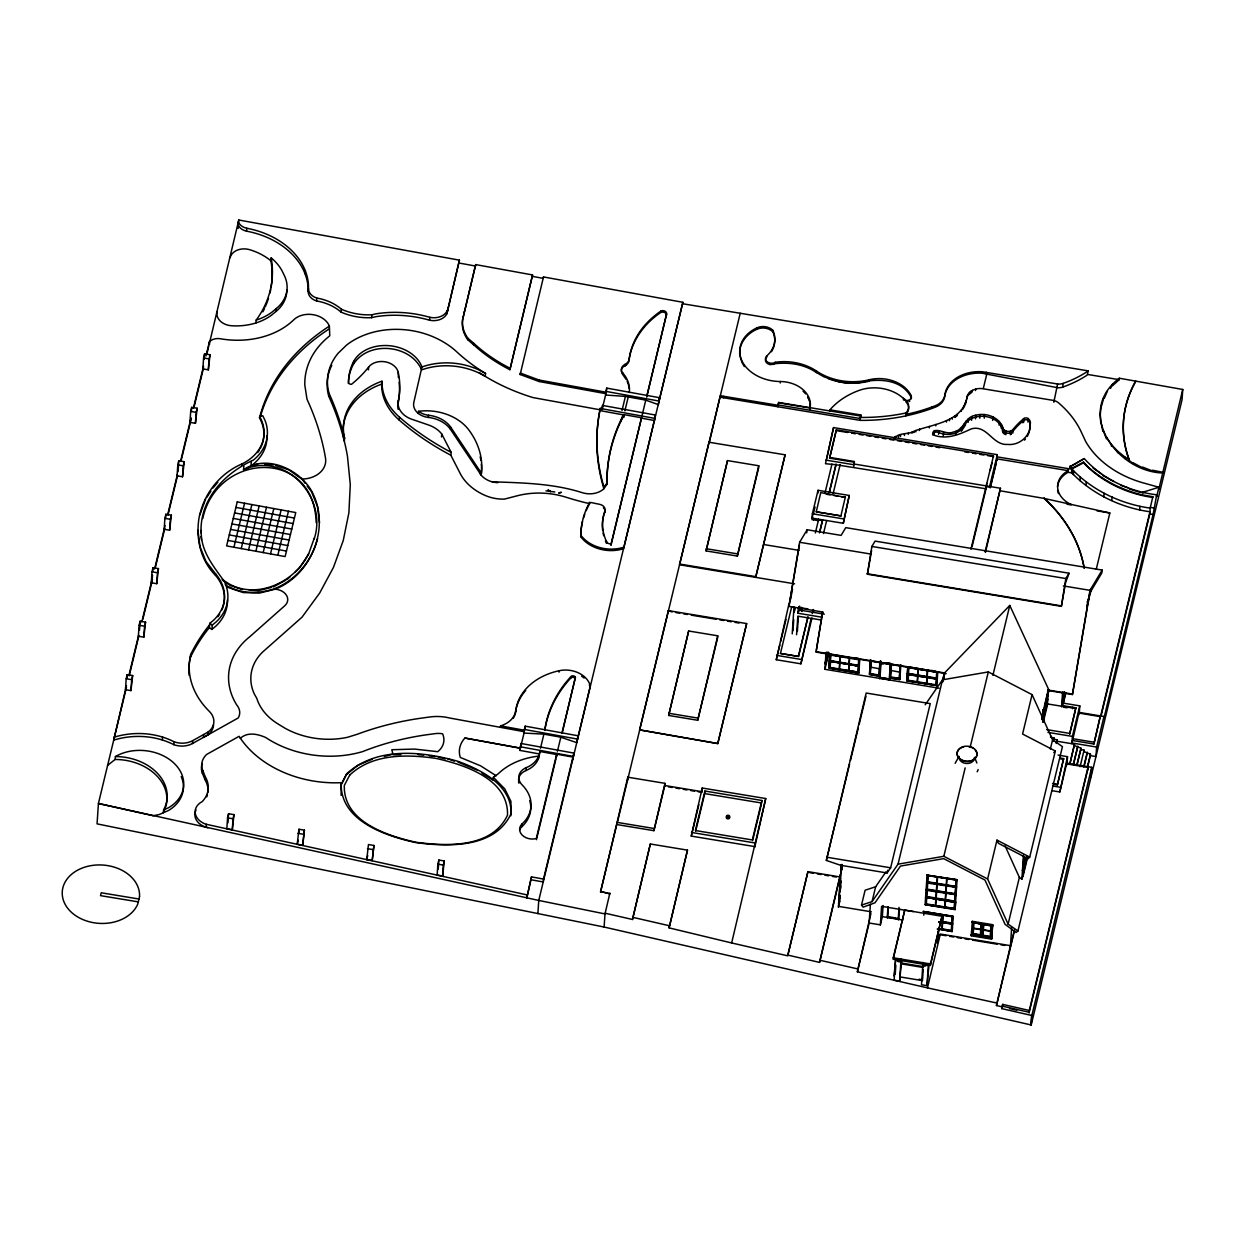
<?xml version="1.0" encoding="UTF-8"?>
<svg xmlns="http://www.w3.org/2000/svg" width="1245" height="1245" viewBox="0 0 1245 1245"><rect width="100%" height="100%" fill="white"/><g stroke="black" fill="none" stroke-linecap="round" stroke-linejoin="round"><path stroke-width="1.5" d="M492.024 481.799C522.402 482.858 553.403 483.356 582.738 492.833A19.142 14.489 5.9 0 0 603.887 488.725L606.938 484.321C606.486 460.743 612.338 437.166 623.34 416.344M829.777 654.216L829.045 667.756L858.894 673.125L828.952 668.176L829.777 654.216L833.528 654.839M858.894 673.125L859.735 659.181L829.684 654.621M906.936 680.953L907.776 667.009L906.936 680.953L936.987 685.513L907.045 680.548M936.894 685.917L937.718 671.958L908.445 666.791M957.047 879.717L927.011 875.157L957.047 879.717L955.086 909.628L925.128 904.664L926.124 889.49L956.16 894.47L926.202 889.506M926.109 889.926L927.105 874.753M937.236 929.05L952.207 931.54L953.203 916.367L923.261 911.418L953.203 916.367M955.086 909.628L955.662 901.847L925.533 897.271L955.569 902.251M1042.392 719.128L1047.543 692.936M1042.688 714.443L1042.999 709.774M1046.843 705.199L1047.138 700.53M1047.636 692.734L1047.839 689.606M1043.263 722.131L1047.372 705.292L1048.383 689.699M1062.405 703.549L1063.121 692.64L1062.95 703.643L1064.989 692.842M126.196 678.758L125.465 689.699L130.943 690.601L132.67 675.553L127.192 674.65L126.196 678.758L131.674 679.661L130.943 690.601M126.943 678.292L127.192 674.65M139.098 625.301L138.366 636.242L143.844 637.144L145.556 622.095L140.094 621.193L139.098 625.301L144.576 626.204L143.844 637.144M139.487 630.297L140.094 621.193M151.999 571.828L151.267 582.769L156.745 583.687L158.457 568.623L152.979 567.72L151.999 571.828L157.461 572.747L156.745 583.687M152.263 578.66L152.497 575.019M152.746 571.362L152.979 567.72M164.885 518.371L164.169 529.312L169.647 530.214L171.359 515.165L165.881 514.263L164.885 518.371L170.363 519.274L169.647 530.214M165.647 517.904L165.881 514.263M177.786 464.914L177.07 475.855L182.533 476.757L184.26 461.708L178.782 460.79L177.786 464.914L183.264 465.817L182.533 476.757M178.051 471.731L178.782 460.79M190.687 411.441L189.956 422.382L195.434 423.3L197.161 408.235L191.683 407.333L190.687 411.441L196.165 412.36L195.434 423.3M191.434 410.974L191.683 407.333M203.589 357.984L202.857 368.925L208.335 369.827L210.063 354.778L204.585 353.876L203.589 357.984L209.067 358.887L208.335 369.827M204.211 359.338L204.585 353.876M238.122 228.458L238.371 224.754M227.555 817.856L226.823 828.796L232.301 829.715L234.013 814.65L228.551 813.748L227.555 817.856L233.033 818.774L232.301 829.715M227.944 822.867L228.551 813.748M297.213 844.297L298.94 829.248L304.402 830.15L302.691 845.199L297.213 844.297L298.209 840.188M298.691 832.889L298.94 829.248M302.691 845.199L304.402 830.15M366.746 859.61L368.458 844.561L373.936 845.464L372.208 860.513L366.746 859.61L367.726 855.502M372.208 860.513L373.936 845.464M437.851 864.17L437.135 875.111L442.597 876.013L444.325 860.964L438.847 860.046L437.851 864.17L443.329 865.073L442.597 876.013M438.24 869.166L438.847 860.046M537.887 913.565L538.758 900.446L682.867 302.302L543.505 276.935L520.161 374.512L539.007 381.499L605.91 393.685L602.206 409.06L602.58 405.434L655.368 415.036L654.994 418.662M600.588 891.498L609.848 893.77L600.588 891.498L616.742 824.532L653.905 830.68L664.799 785.517L701.962 791.68L702.211 788.023L765.737 798.543L731.655 942.963L787.758 955.833L807.943 871.64L840.079 876.947L840.219 874.768L819.552 962.385L787.805 955.102L807.943 871.64M894.704 439.018C896.742 431.953 910.328 434.956 915.9 430.474C934.544 424.109 962.758 421.137 966.976 397.404L966.883 398.867C966.945 390.961 976.267 387.428 982.99 388.767L1053.643 400.454A9.835 7.423 3.8 0 1 1058.421 402.757A110.463 83.368 3.8 0 1 1081.189 431.844L1085.749 441.617A96.456 72.786 3.8 0 0 1146.069 483.667L1158.893 487.277L1158.753 489.472L1162.721 472.991C1116.547 471.622 1074.482 412.173 1119.317 378.231L1182.75 389.467L1182.065 399.676L1031.202 1024.977L604.121 927.043L605.039 913.192L632.491 919.479L650.326 843.986L687.489 850.133L669.11 927.883L731.655 942.963M664.752 786.249L664.954 783.338L627.791 777.191L600.541 892.229M627.589 780.101L627.791 777.191M639.588 729.881L717.836 743.576L746.658 623.574L668.347 610.61L639.588 729.881L717.836 743.576M632.491 919.479L650.326 843.986M668.347 610.61L672.129 611.98M653.905 830.68L664.954 783.338M668.658 715.455L688.656 630.997L717.727 635.806L717.587 637.985L697.729 720.279L668.658 715.455L688.656 630.997M785.097 454.814L755.668 577.369L785.097 454.814L708.981 442.224L679.537 564.763L794.59 583.812M669.11 927.883L687.489 850.133M706.086 550.897L727.5 460.588L758.75 465.77L758.61 467.949L737.351 556.079L706.086 550.897L727.5 460.588M697.729 720.279L717.727 635.806M754.781 846.6L691.255 836.095L702.211 788.023M709.292 442.52L720.326 395.739L778.047 405.294L778.654 402.462L860.809 416.063L860.202 418.522L778.063 404.936L778.654 402.462M723.734 397.777L723.827 396.33M704.732 793.594L704.903 791.042L761.862 800.473L761.691 803.025L704.732 793.594L695.659 831.193M737.351 556.079L758.75 465.77M739.841 355.385C738.332 343.853 746.875 333.582 756.991 329.225L757.084 327.777A11.859 8.948 3.8 0 1 772.974 330.392L772.88 331.855A35.685 26.939 3.8 0 1 771.48 351.728M766.718 357.362L766.811 355.899A35.685 26.939 3.8 0 0 772.974 330.392M766.811 355.899A5.867 4.435 3.8 0 0 767.278 361.89A5.867 4.435 3.8 0 0 775.199 362.295L773.908 364.318L769.675 364.505A5.867 4.435 3.8 0 1 765.955 358.264M777.938 406.757L778.063 404.936M780.226 382.993L780.319 381.53A40.042 30.222 3.8 0 1 747.265 368.489A37.646 28.417 3.8 0 1 757.084 327.777M754.735 847.331L765.737 798.543M811.989 617.925L800.908 663.818L776.273 659.741L788.956 603.965M780.444 653.454L798.512 656.442L780.444 653.454L791.649 606.969M790.559 599.483L792.52 589.212M792.209 633.876L793.999 606.922M792.987 630.717L793.734 619.574M794.419 609.225L794.217 612.135L795.119 608.431M809.935 409.481L810.028 403.022A43.902 33.133 3.8 0 1 809.935 409.481L810.044 407.66M796.582 634.732L797.812 616.15L821.498 620.072M821.7 617.162L797.998 613.24L798.387 607.513M797.376 631.448L798.356 616.571M799.025 606.393L798.792 609.941L824.314 614.174M911.324 398.742A5.104 3.844 3.8 0 0 911.013 396.984C900.649 377.842 876.013 378.418 857.696 382.978A52.959 39.964 3.8 0 1 839.161 381.795L824.019 376.861L816.44 372.551L816.533 371.088A47.139 35.576 3.8 0 0 775.199 362.295M801.313 611.062L801.562 607.342M801.858 611.482L802.107 607.778M800.908 663.818L810.946 619.061M813.39 512.707L812.082 518.122L843.301 523.289L849.246 495.463L818.027 490.297L812.378 513.749L811.989 519.585L818.447 520.643L818.541 519.196M813.436 519.819L813.53 518.356M816.253 511.819L840.904 515.897L816.253 511.819L820.766 492.584L845.371 497.393L841.542 496.755M817.84 493.222L818.027 490.297M813.312 612.415L813.514 609.505M996.918 460.51L997.307 454.674L833.559 427.58L825.482 463.716L836.033 464.727L829.512 491.744M819.848 531.771L822.603 519.865L819.443 532.907M829.886 410.943L829.948 409.854A75.743 57.161 3.8 0 1 858.848 390.494A36.245 27.359 3.8 0 1 870.177 388.004L874.161 387.833A36.245 27.359 3.8 0 1 899.839 395.536L903.528 398.369A14.006 10.567 3.8 0 1 905.955 412.966L905.769 415.892M825.731 460.074L853.837 464.727L854.35 462.237L829.606 458.144L836.298 429.867L993.479 455.872L993.37 457.335M833.559 427.58L826.789 458.3M836.204 431.315L836.298 429.867M836.033 464.727L986.04 488.818L972.08 546.617M939.01 688.189L824.906 669.312L825.995 652.894M826.307 657.033L825.295 663.196M827.567 655.975L827.832 652.131M829.995 661.188L830.493 654.652L829.995 661.188L858.77 666.168L830.135 661.422L829.637 667.958L858.365 672.284L829.637 667.958M830.539 661.671L830.15 667.444L839.223 668.938L839.612 663.18M830.897 654.901L830.524 660.675L839.597 662.169L839.97 656.411M843.301 523.289L849.246 495.463M826.338 860.435L866.162 693.029L930.248 703.627L890.642 867.796L887.062 872.963L840.5 865.259L826.338 860.435L849.557 764.197M839.893 663.227L839.519 668.985L848.592 670.495L848.981 664.737M840.266 656.457L839.877 662.215L848.965 663.725L849.339 657.951M853.696 466.906L854.397 461.506L829.652 457.413M720.232 397.202L860.093 420.359L860.871 414.974L829.948 409.854M860.809 416.063L860.871 414.974M849.261 664.783L848.888 670.541L857.961 672.035L858.334 666.277M849.635 657.998L849.246 663.772L858.319 665.266L858.708 659.508M816.533 371.088A53.006 40.011 3.8 0 0 869.103 379.787L869.01 381.25A79.447 59.962 3.8 0 1 859.999 382.822A53.006 40.011 3.8 0 1 836.889 381.328A79.447 59.962 3.8 0 1 828.143 378.636M838.414 907.356L841.387 864.528M839.301 903.31L839.675 898.594M840.344 888.79L840.608 884.946M841.993 864.481L841.62 870.255L842.429 866.847M858.256 672.705L859.128 659.399M870.411 661.111L869.555 674.183L879.608 676.206L869.446 674.588L870.442 659.648M870.893 661.313L870.053 673.81L879.157 675.739L869.959 674.214L870.909 659.928M1031.202 1024.977L1031.84 1015.5L1001.711 1008.606L1001.836 1006.785L996.451 1005.54L1010.458 945.655L940.317 934.046L927.463 987.876L857.369 971.8L870.94 913.457M894.455 439.205L894.704 437.337M879.157 675.739L880.199 661.048M894.61 438.8L894.953 436.964M894.859 438.411L895.279 436.621M879.468 678.587L880.697 660.862M895.7 436.341L895.186 438.084M879.888 678.649L881.102 662.278M883.483 662.9C883.95 665.095 877.943 662.169 883.405 663.741M898.579 436.979L898.672 435.532M900.54 436.528L900.633 435.065M903.528 398.369L903.434 399.832A5.104 3.844 3.8 0 0 904.477 400.283M857.369 971.8L869.15 922.996L870.395 904.212M904.43 435.517L904.539 434.069M889.148 680.19L890.362 663.803M889.584 680.252L890.642 664.239M889.646 679.972L890.813 663.554M890.222 677.576L899.512 678.681L890.222 677.576L891.155 664.674M908.274 434.427L908.383 432.964M911.013 396.984L911.122 395.521A32.93 24.853 3.8 0 0 869.103 379.787M912.071 433.213L912.165 431.766M869.15 922.996L880.371 924.864L881.6 906.329L913.363 911.589M913.939 432.591L914.032 431.128M880.371 924.864L882.347 916.631L883.094 905.52M899.419 679.085L900.368 664.814M915.791 431.922L915.9 430.474M899.87 679.568L889.708 677.949L899.87 679.568L900.851 664.628M919.464 430.537L919.557 429.074M887.203 917.767L887.981 906.749M887.685 917.845L888.37 907.356M908.897 667.693L908.508 673.452L917.581 674.961L917.97 669.203M893.256 957.794L893.147 959.257L930.389 965.42L941.998 916.258L904.757 910.079L893.256 957.794L930.482 963.957L930.389 965.42M929.346 427.891L929.439 426.444M894.019 975.94L895.778 959.117M931.851 408.453L931.945 406.99L935.431 405.714A18.955 14.302 3.8 0 0 944.582 396.268L945.624 391.397A35.996 27.172 3.8 0 1 982.072 371.726L1057.612 384.005A9.835 7.423 3.8 0 0 1063.074 383.413A110.463 83.368 3.8 0 0 1087.352 371.524L1088.286 370.885L1087.103 375.165A110.463 83.368 3.8 0 1 1062.841 387.055A9.835 7.423 3.8 0 1 1057.363 387.662L981.963 373.189A35.996 27.172 3.8 0 0 945.531 392.86L944.473 397.715A18.955 14.302 3.8 0 1 935.337 407.177L931.851 408.453A163.36 123.286 3.8 0 1 908.959 415.207L903.03 416.468A163.36 123.286 3.8 0 1 860.093 420.359M898.89 918.872L898.205 919.588L899.03 907.356M895.233 974.306L895.84 965.217M898.688 919.666L899.481 908.648M898.081 960.066L897.987 961.529L900.726 961.98L901.209 958.868M934.155 434.349L934.404 430.692C940.675 429.276 946.963 435.003 953.545 431.968C964.019 430.35 964.937 416.406 975.753 415.239C986.849 412.251 1000.482 417.666 1003.47 429.385C1005.851 432.046 1010.675 432.233 1013.057 429.463A84.504 63.775 3.8 0 1 1023.141 419.16C1026.751 415.503 1031.716 420.312 1030.16 424.685C1030.346 436.404 1019.048 445.694 1007.547 444.418C992.389 445.539 987.176 424.28 971.209 428.903C959.662 434.396 946.651 439.967 933.657 435.081L932.863 432.388L934.404 430.692M935.804 425.883L935.898 424.421M899.59 981.138L900.913 961.156L895.451 960.253L894.112 980.235L899.59 981.138L901.676 960.673M904.757 910.079L893.552 957.607M938.574 434.287L938.823 430.646M944.893 395.583L944.986 394.12M927.26 677.56L926.871 683.334L935.944 684.828L936.333 679.07L929.066 677.871M943.29 435.828L943.539 432.186M946.48 422.086L946.573 420.623M949.468 420.732L949.561 419.285M952.285 419.192L952.378 417.729M954.993 416.017L954.899 417.464L957.296 415.565L957.389 414.118M923.759 915.215L923.977 911.885L952.612 916.616L952.067 923.697L940.706 921.393M955.615 434.878L955.849 431.237M925.813 904.43L926.358 897.334L954.977 902.08L954.541 908.757L925.813 904.43L954.541 908.757M926.747 897.598L926.342 903.886L935.415 905.395L935.835 899.108M927.245 890.222L926.825 896.509L935.898 898.018L936.318 891.731M927.727 882.861L927.307 889.148L936.396 890.642L936.8 884.355M922.825 964.782L921.502 984.764L926.98 985.666L929.175 963.397M922.607 978.835L923.214 969.746M961.405 411.332L961.498 409.87M943.803 679.49L944.27 673.312L942.481 681.031M925.455 964.595L925.362 966.058L922.623 965.606L923.121 962.494M961.514 427.58L961.264 431.221L962.587 429.618L962.836 425.977M963.163 407.551L963.054 409.014L966.462 400.05M964.455 406.601L964.548 405.139M963.817 424.234L963.583 427.875L965.451 424.903L965.7 421.261M926.98 985.666L928.303 965.684L924.646 965.077M965.56 404.08L965.653 402.617M927.463 987.876L996.622 1002.988M967.287 396.019L967.194 397.482L967.863 394.696M968.672 393.436L968.579 394.898L972.252 391.833L972.361 390.37M936.115 899.155L935.695 905.442L944.784 906.936L945.188 900.649M936.614 891.778L936.193 898.065L945.266 899.575L945.686 893.287M937.096 884.401L936.676 890.689L945.749 892.198L946.169 885.911M969.606 393.747L969.699 392.284M968.159 422.335L968.408 418.678M970.835 392.72L970.944 391.257M971.567 420.296L971.816 416.639M937.89 933.812L937.298 942.901L939.01 927.883M975.52 390.541L975.629 389.094M975.52 418.88L975.753 415.239M941.905 928.848L942.325 922.561M942.403 921.487L942.807 915.2L933.734 913.69M942.621 922.607L942.2 928.894L951.273 930.404L951.694 924.117M945.484 900.695L945.064 906.982L954.137 908.492L954.557 902.205M945.967 893.334L945.562 899.621L954.635 901.115L955.055 894.828M946.465 885.958L946.044 892.245L955.117 893.739L955.537 887.452M979.799 418.18L980.048 414.538M986.118 373.656L986.211 372.193M984.235 418.211L984.468 414.569M938.216 928.863L951.569 931.073L952.114 923.992L938.761 921.782M954.448 909.161L954.977 902.08M955.382 895.108L954.931 901.785L955.475 894.704L926.747 890.377L926.296 897.054L955.024 901.38M955.864 887.732L955.429 894.424L955.958 887.327L927.229 883.001L926.794 889.677L955.522 894.003M956.362 880.371L955.911 887.047L956.456 879.95L927.727 875.624L927.276 882.3L956.004 886.642M986.04 488.818L986.227 485.892M992.639 420.437L992.872 416.779M999.112 425.121L999.346 421.479M1001.213 428.14L1001.447 424.483M1002.412 431.392L1002.645 427.751M1002.956 428.591L1003.221 433.027L1003.47 429.385M1003.937 433.727L1004.186 430.07M985.449 552.344L1000.466 488.258L853.899 463.996M971.225 935.773L972.329 921.331L992.701 924.693L991.596 939.15L971.225 935.773L971.427 934.435L991.798 937.812L991.596 939.15M1004.824 434.303L1005.073 430.661M972.625 934.077L980.92 935.228L972.625 934.077L973.419 922.669L981.651 924.023L975.068 922.934M1005.836 434.738L1006.084 431.081M973.948 923.121L973.621 928.132L980.733 929.299L981.076 924.304M1010.317 434.77L1010.551 431.128M1011.298 434.365L1011.531 430.708M1012.807 433.12L1013.057 429.463M980.858 935.431L981.651 924.023M982.445 935.695L983.239 924.288L991.471 925.657L990.678 937.065L982.445 935.695L990.678 937.065M983.768 924.739L983.441 929.75L990.553 930.933L990.895 925.922M1022.892 422.818L1023.141 419.16M1023.857 422.024L1024.09 418.382M991.798 937.812L992.514 925.533M1027.934 422.071L1028.183 418.413M1002.521 1006.925L1002.692 1004.373L1029.319 1010.473L1029.148 1013.025M1011.656 927.587L1010.411 946.387L1014.037 931.322M1084.13 568.202A174.782 131.908 3.8 0 0 1044.119 498.42L1000.295 490.81M1005.088 845.915L1019.375 877.398L1021.896 879.141L1023.483 855.082M1026.72 856.295L1023.094 871.313L1023.717 856.747M1023.094 871.313L1024.059 856.793M1024.386 859.501L1024.744 861.649M1057.612 384.005L1053.83 402.275M1062.841 387.055L1063.074 383.413M1041.909 719.439L1042.174 715.642L1042.454 719.532M1042.236 715.486L1042.003 719.065L1042.594 715.999M1042.734 715.19L1043.108 709.494M1043.17 720.061L1043.528 714.692M1043.575 713.836L1043.87 710.024M1043.217 719.843L1043.575 714.474M1044.913 712.809L1045.333 707.222M1045.318 706.584L1045.738 700.982M1046.671 705.557L1047.107 699.706L1047.278 705.51M1047.076 699.332L1047.387 695.364M1046.983 706.071L1047.341 700.639M1047.699 695.208L1048.072 689.777M1030.953 1024.931L1031.591 1015.453M1050.702 735.779L1050.609 737.242L1053.892 737.787L1053.799 739.234L1057.083 739.779L1056.989 741.242L1074.513 744.136L1069.969 764.01M1057.565 486.717A26.845 20.262 3.8 0 1 1068.085 472.291L1068.334 468.649M1071.54 472.695L1071.852 468.229L1083.524 462.097L1087.85 466.704A112.968 85.267 3.8 0 0 1141.354 494.747L1152.823 496.708L1150.193 508.116C1119.909 503.867 1090.48 489.565 1069.829 466.859L1084.255 458.596C1102.759 479.076 1129.433 491.51 1156.698 494.794L1156.558 496.973L1158.893 487.277L1142.319 492.351M1100.689 715.968L1149.96 511.757C1120.749 507.695 1092.379 494.203 1071.852 472.913L1072.101 469.272L997.152 456.868M1072.863 473.987L1073.112 470.345M1073.439 474.594L1073.688 470.952M1061.596 706.895L1062.561 692.049M1062.187 704.421L1062.281 702.974L1079.773 705.868L1079.337 712.42L1103.973 716.513L1103.833 718.692L1153.088 514.496L1156.698 494.794M1062.639 702.258L1062.997 696.873M1063.043 696.017L1063.277 692.438M1054.157 784.412L1057.394 784.941L1063.635 758.594L1059.791 757.956M1080.006 480.663L1080.255 477.022M1052.227 790.715L1059.822 791.96L1067.51 756.664L1058.094 755.108M1057.394 784.941L1063.635 758.594M1152.823 496.708L1152.777 497.44C1126.818 493.86 1101.638 481.784 1083.477 462.829L1083.524 462.097M1084.255 458.596L1069.829 466.859M1066.483 765.706L1066.591 763.87L1087.959 767.418L1087.788 769.97M1067.027 763.963L1067.51 756.664M1085.998 485.457L1086.247 481.815M1075.882 707.783L1069.657 734.13L1075.882 707.783L1061.689 705.433L1062.281 702.974M1072.552 708.716L1072.645 707.253M1071.914 743.716L1072.396 736.417L1079.773 705.868M1072.552 740.51L1078.855 713.074L1100.207 716.606L1093.904 744.043L1072.552 740.51L1071.961 742.985L1096.596 747.062L1095.974 756.54L1090.355 755.622L1090.464 754.159L1083.99 751.606L1084.084 750.144L1080.8 749.615L1080.893 748.152L1074.419 745.599M1078.73 714.895L1078.855 713.074M1101.187 406.026L1100.175 415.41M1087.274 602.347L1088.239 602.502L1088.488 598.861L1087.57 602.611M1100.767 423.393L1100.269 413.947M1103.599 398.322L1101.576 405.948M1102.868 431.268L1100.876 421.93M1101.405 473.94L1093.11 468.073M1107.459 391.008L1104.284 398.322M1106.431 438.878L1102.961 429.805M1103.817 496.895L1104.066 493.253M1110.509 388.409L1112.688 384.238M1111.365 446.068L1111.458 444.605L1106.525 437.415M1091.087 776.787L1091.709 767.309L1067.074 763.232M1093.904 744.043L1100.207 716.606M1112.594 385.685L1119.208 379.678L1119.317 378.231M1111.801 500.49L1112.05 496.848M1113.901 481.519L1102.914 475.621M1117.59 452.682L1117.699 451.219L1111.458 444.605M1124.982 458.596L1125.075 457.133L1117.699 451.219M1129.168 461.132L1129.262 459.67A158.115 119.333 3.8 0 1 1135.705 380.939M1127.628 487.698L1120.718 485.332M1133.355 463.669L1129.215 460.401A158.115 119.333 3.8 0 1 1135.658 381.67M1139.626 510.061L1139.875 506.404M1142.568 467.824L1133.401 462.953M1143.828 492.662L1142.272 493.082M1152.434 470.952L1142.63 467.093M1101 716.264L1149.804 513.952L1150.24 507.384L1153.524 507.929M1162.721 472.991L1182.75 389.467M828.454 652.349L825.7 664.099L825.855 653.781M825.7 664.099L826.509 652.162L825.762 656.364M838.632 903.87L841.309 864.637L841.495 869.85M839.177 903.963L839.768 895.435M840.219 888.603L840.468 878.176M126.461 685.59L113.7 740.106C133.34 734.114 155.454 735.297 173.864 744.697A18.675 14.131 5.9 0 0 192.508 743.514L238.231 717.96A17.803 13.477 5.9 0 0 236.643 704.841A81.874 61.939 5.9 0 1 249.638 636.849L284.825 605.692A12.995 9.835 5.9 0 0 286.583 595.468A12.995 9.835 5.9 0 0 275.192 589.196L259.24 593.134L243.071 592.542L227.991 587.438M107.615 765.364L115.1 759.466L115.411 756.571A41.785 31.607 5.9 0 1 174.113 763.278A41.785 31.607 5.9 0 1 168.682 807.663L163.609 809.872L163.297 812.767A49.115 37.163 5.9 0 0 165.258 808.41M162.317 739.935L162.613 737.04M209.736 344.056A11.143 8.435 5.9 0 0 209.113 344.647L209.425 341.752A11.143 8.435 5.9 0 1 220.132 338.702A75.727 57.286 5.9 0 0 293.447 320.105A20.34 15.391 5.9 0 1 313.226 314.689A20.34 15.391 5.9 0 1 329.38 326.112L329.754 335.823A95.491 72.241 5.9 0 0 304.823 385.219L307.001 399.194L309.865 405.683A368.52 278.802 5.9 0 1 324.556 452.838L325.459 457.755A25.896 19.593 5.9 0 1 301.757 479.076L288.98 469.91L275.565 465.365M173.864 744.697L174.16 741.802C155.749 732.402 133.635 731.22 114.011 737.211M201.036 532.953C199.698 499.027 224.582 473.178 253.513 459.996A55.371 41.894 5.9 0 0 264.936 420.219L262.804 415.783L259.676 416.53A52.025 39.358 5.9 0 1 242.23 463.809C220.847 472.851 204.709 492.413 199.76 515.025L205.643 499.058M189.162 675.412A91.305 69.082 5.9 0 1 190.438 657.298L190.75 654.403A231.586 175.203 5.9 0 1 209.642 624.757M459.421 260.158L446.924 313.6L459.421 260.158L238.791 220.007L238.075 224.629A11.143 8.435 5.9 0 0 246.479 231.15A75.727 57.286 5.9 0 1 305.025 273.744A75.572 57.177 5.9 0 1 308.169 291.408A12.606 9.54 5.9 0 0 316.51 300.963A42.75 32.354 5.9 0 1 341.114 312.137A52.414 39.653 5.9 0 0 371.586 317.677L375.772 316.697A95.491 72.241 5.9 0 1 429.541 320.214A14.987 11.345 5.9 0 0 446.924 313.6L448.013 307.468M238.791 220.007L209.113 344.647M192.508 743.514L192.804 740.604L208.304 731.92A20.776 15.718 5.9 0 0 209.3 711.346A91.305 69.082 5.9 0 1 190.75 654.403M246.479 231.15L246.775 228.255A11.143 8.435 5.9 0 1 238.371 221.719M190.438 657.298A231.586 175.203 5.9 0 1 209.331 627.667L209.782 623.309A52.025 39.358 5.9 0 0 215.665 573.929L206.001 561.464L199.978 546.586L197.924 530.277M221.812 610.066A52.025 39.358 5.9 0 0 215.509 575.377L215.665 573.929M209.331 627.667L211.852 629.441L212.304 625.083L216.303 621.769A55.371 41.894 5.9 0 0 224.24 581.353C213.3 565.961 200.32 550.663 201.27 530.417M203.698 734.519L203.402 737.413L207.993 734.815A20.776 15.718 5.9 0 0 213.549 724.901M207.837 792.567A33.257 25.165 5.9 0 0 204.927 779.572L202.453 773.394L202.764 770.499A23.53 17.803 5.9 0 1 206.623 754.454L239.102 736.309A101.11 76.49 5.9 0 0 341.192 782.685C339.62 820.548 385.094 835.831 415.425 842.523C447.842 846.989 495.074 848.53 511.072 813.592L510.901 801.298L504.785 788.91L493.362 777.3L498.109 773.892A67.105 50.78 5.9 0 1 538.618 756.135L538.307 759.03M207.619 735.064L207.931 732.153M204.927 779.572L205.238 776.678L202.764 770.499M255.894 322.969L256.19 320.074A135.985 102.884 5.9 0 0 271.192 257.886A53.504 40.478 5.9 0 1 281.961 270.632L284.342 275.534A43.435 32.868 5.9 0 1 276.39 308.495L276.094 311.39L271.643 315.063A53.504 40.478 5.9 0 1 232.255 325.785A15.064 11.407 5.9 0 1 216.879 313.289L217.128 311.623M242.075 465.256L242.23 463.809M206.047 827.194L206.343 824.299L205.176 823.941A16.932 12.808 5.9 0 1 195.138 811.864L195.434 809.437A16.932 12.808 5.9 0 1 202.172 801.655A33.257 25.165 5.9 0 0 205.238 776.678M314.222 538.82C327.886 497.502 285.525 451.017 243.506 469.738L243.895 466.112M271.036 287.766A135.985 102.884 5.9 0 0 270.896 260.796L271.192 257.886M250.899 465.91L251.35 461.553M260.158 448.651A52.025 39.358 5.9 0 0 259.52 417.978L259.676 416.53M305.025 273.744L305.336 270.85A75.727 57.286 5.9 0 0 246.775 228.255M317.584 538.696C311.857 560.655 296.31 579.625 275.269 588.465L275.192 589.196C312.324 574.443 330.983 526.121 311.499 490.81C298.831 468.774 266.041 454.067 243.506 469.738M308.169 291.408L308.48 288.513A75.572 57.177 5.9 0 0 305.336 270.85M316.51 300.963L316.806 298.069A12.606 9.54 5.9 0 1 308.48 288.513M301.835 478.345L304.978 483.231M540.283 750.533L539.443 753.956L519.85 750.393L524.347 731.733L449.803 718.038A40.883 30.923 5.9 0 0 429.805 716.98L419.051 718.474A262.679 198.733 5.9 0 0 393.622 723.314L387.397 724.839A262.679 198.733 5.9 0 0 357.299 734.254L347.526 737.289A70.934 53.659 5.9 0 1 285.058 728.247L278.102 723.999A56.57 42.797 5.9 0 1 262.851 710.288L261.294 708A56.57 42.797 5.9 0 1 256.812 698.383L254.416 694.181A59.573 45.069 5.9 0 1 262.446 652.209L302.037 617.162L319.669 593.04L333.458 567.393L343.246 540.548L348.88 512.847L350.296 484.663L347.479 456.355A390.805 295.656 5.9 0 0 328.789 396.377L329.1 393.482A73.097 55.309 5.9 0 1 338.189 353.175L346.53 345.114A73.097 55.309 5.9 0 1 435.672 337.924A77.672 58.764 5.9 0 1 457.195 352.242A177.288 134.133 5.9 0 0 485.55 373.469L485.239 376.363A60.009 45.411 5.9 0 0 421.666 369.858C410.445 344.351 368.349 340.445 353.393 364.303A72.132 54.578 5.9 0 0 348.32 383.476M341.114 312.137L341.426 309.242A42.75 32.354 5.9 0 0 316.806 298.069M329.1 393.482A390.805 295.656 5.9 0 1 344.616 438.271L344.32 441.166A72.552 54.889 5.9 0 1 381.639 384.114L381.95 381.203A67.277 50.905 5.9 0 0 399.567 417.246A255.988 193.675 5.9 0 0 451.141 452.324L450.846 455.219L460.199 473.489A52.85 39.98 5.9 0 0 485.846 495.728A34.378 26.005 5.9 0 0 504.443 499.105L517.344 495.759A69.175 52.337 5.9 0 1 566.257 497.284A231.57 175.187 5.9 0 0 588.231 503.338L591.188 502.544A231.57 175.187 5.9 0 0 599.608 504.303A6.848 5.182 5.9 0 1 604.868 511.01A65.969 49.909 5.9 0 0 606.704 541.886L606.548 543.334A65.969 49.909 5.9 0 1 605.428 540.828M353.393 364.303L353.689 361.408A36.198 27.39 5.9 0 1 389.031 345.674A36.198 27.39 5.9 0 1 421.962 366.964A60.009 45.411 5.9 0 1 485.55 373.469M371.586 317.677L371.882 314.783L376.068 313.802A95.491 72.241 5.9 0 1 429.836 317.319A14.987 11.345 5.9 0 0 447.22 310.705M368.411 369.858L368.707 366.964A15.983 12.092 5.9 0 1 385.359 361.844A15.983 12.092 5.9 0 1 398.229 372.333L399.085 377.064A115.847 87.648 5.9 0 1 398.353 400.641L398.058 403.551A21.881 16.558 5.9 0 0 398.182 409.387M341.114 795.399L341.192 782.685M341.721 783.976L346.81 773.659C376.581 746.549 422.039 751.093 457.973 761.333C481.566 769.939 513.765 786.093 510.855 815.771M398.229 372.333L398.4 377.593M450.846 455.219A255.988 193.675 5.9 0 1 399.272 420.141L399.567 417.246M421.962 366.964L413.822 402.353A16.201 12.263 5.9 0 0 428.342 417.417A28.137 21.289 5.9 0 1 450.332 429.12L481.192 475.185A19.749 14.94 5.9 0 0 497.844 482.671M418.367 413.48L418.6 411.301A46.314 35.031 5.9 0 1 468.867 430.007A94.573 71.541 5.9 0 1 481.41 473.022L481.192 475.185A94.573 71.541 5.9 0 0 481.333 464.152M429.541 320.214L429.836 317.319M393.202 754.065L384.378 756.478M428.342 417.417L428.56 415.254A16.201 12.263 5.9 0 1 418.6 411.301M441.477 436.948L441.773 434.054A26.923 20.371 5.9 0 0 428.622 425.012L413.107 419.69A21.881 16.558 5.9 0 1 398.353 400.641M450.332 429.12L450.55 426.942A28.137 21.289 5.9 0 0 428.56 415.254M462.984 318.051L475.683 264.594L532.564 274.943L509.905 369.718A155.049 117.295 5.9 0 1 478.391 348.958L467.7 339.667A42.299 32.012 5.9 0 1 462.875 329.069L462.549 327.217A42.299 32.012 5.9 0 1 462.984 318.051L475.683 264.594M464.105 313.351L464.26 311.904M467.7 339.667L467.84 338.22A42.299 32.012 5.9 0 1 463.031 327.622L462.704 325.77A42.299 32.012 5.9 0 1 463.124 316.603M473.551 344.694L473.707 343.246L467.84 338.22M447.297 758.625L454.347 761.162M480.196 473.863L480.414 471.684L450.55 426.942M509.905 369.718L532.564 274.943M520.161 374.512L520.317 373.064L539.163 380.052L606.066 392.222L606.751 388.113L659.554 397.715L659.181 401.341M543.505 276.935L543.349 278.382L532.424 276.39M493.362 777.3L493.051 780.195L481.94 773.114M589.305 684.968A23.795 18.006 5.9 0 1 590.13 687.52L590.286 686.073A23.795 18.006 5.9 0 0 559.192 670.713A64.849 49.053 5.9 0 0 515.772 710.459A26.114 19.764 5.9 0 1 500.568 725.882L500.412 727.329A26.114 19.764 5.9 0 0 502.451 726.644M539.007 381.499L539.163 380.052M513.173 718.427A26.114 19.764 5.9 0 0 515.632 711.907L515.772 710.459M519.85 750.393L521.017 743.483L573.805 753.085L573.431 756.711M520.643 747.109L521.017 743.483M524.41 729.446L524.02 733.072L543.894 734.13L560.826 737.211L576.824 742.674L577.991 735.764L525.203 726.162L524.41 729.446L577.198 739.048M525.203 726.162L524.503 730.27L500.568 725.882M518.496 779.868A15.562 11.781 5.9 0 1 526.012 770.53L526.308 767.636A27.826 21.056 5.9 0 0 538.618 756.135M519.632 830.166A12.076 9.135 5.9 0 1 521.904 826.664L522.2 823.77A41.287 31.234 5.9 0 0 522.137 784.91A15.562 11.781 5.9 0 1 526.308 767.636M531.49 876.885L526.837 897.816L531.49 876.885L543.52 879.079L543.209 881.974L531.179 879.779M559.052 672.16L559.192 670.713M543.52 879.079L572.949 757.1L556.686 754.143L556.375 757.038L557.278 753.303M646.015 399.054L610.984 545.31L611.124 543.863L641.455 418.164L654.356 420.499L623.636 548.656A32.899 24.884 5.9 0 1 580.715 536.657L580.87 535.21A115.847 87.632 5.9 0 1 589.788 502.217M545.154 728.356A158.52 119.925 5.9 0 1 570.832 677.996L570.988 676.533A2.459 1.867 5.9 0 1 575.408 677.342L562.258 732.714M600.23 408.344A271.955 205.736 5.9 0 0 604.027 487.277L603.887 488.725A271.955 205.736 5.9 0 1 600.09 409.792L600.23 408.344L602.098 408.671M602.58 405.434L601.553 410.897L623.48 414.881L623.683 417.511L623.978 414.616L641.502 417.791M606.751 388.113L605.584 395.023L625.41 396.408L645.719 400.112L658.387 404.625L659.554 397.715M572.638 760.01L573.805 753.085M577.618 739.39L577.991 735.764M606.938 484.321L607.093 482.873A240.052 181.614 5.9 0 1 623.48 414.881M602.673 530.479A65.969 49.909 5.9 0 1 604.712 512.458L604.868 511.01M646.731 397.139L666.573 314.051A3.657 2.77 5.9 0 0 665.032 311.203A3.657 2.77 5.9 0 0 661.048 310.97A104.253 78.871 5.9 0 0 648.816 320.992L645.299 324.696A104.253 78.871 5.9 0 0 629.145 359.136A9.976 7.548 5.9 0 1 624.928 364.411A8.295 6.272 5.9 0 0 622.842 373.049L622.702 374.496L626.219 379.476M624.928 364.411L624.772 365.859A8.295 6.272 5.9 0 0 621.255 371.368M625.893 365.221L624.772 365.859L625.893 365.221A9.976 7.548 5.9 0 0 628.99 360.583L629.145 359.136M628.99 360.583C631.526 340.663 644.49 323.373 660.908 312.417L661.048 310.97M654.201 421.962L655.368 415.036M199.9 513.578C194.967 535.241 199.496 559.301 215.509 575.377M1069.05 573.214L1065.564 582.738L1061.378 606.346L867.407 574.225L871.873 546.446L875.079 541.108L1069.05 573.214L1065.844 578.551L1061.378 606.346M799.446 544.921L788.925 606.471L799.617 542.275L807.149 529.763L841.106 535.381L845.76 527.647L1102.167 570.085L1101.732 573.136L1089.811 592.978L1072.443 694.539L1047.574 690.43M806.682 532.891L807.149 529.763M946.153 673.638L816.035 652.1L822.634 611.933L816.362 650.201M1072.443 694.539L1089.982 590.332L1102.167 570.085M867.407 574.225L871.593 550.632M986.818 483.433L986.18 486.624L989.464 487.168L997.307 454.674M819.552 962.385L839.628 878.814M129.06 674.837L138.631 635.137M141.821 621.909L152.31 578.443M154.598 568.981L165.087 525.514M167.81 514.169L177.397 474.469M180.587 461.241L191.076 417.775M193.364 408.313L203.526 366.186M205.985 355.961L209.425 341.752M126.476 687.178L98.417 803.492L97.063 823.863L604.121 927.043M129.215 675.848L138.786 636.148M142.895 619.138L152.466 579.439M155.205 568.109L164.776 528.409M167.966 515.181L177.553 475.481M181.194 460.37L191.232 418.771M193.971 407.442L203.542 367.742M206.981 353.533L208.693 346.421M131.674 679.661L132.67 675.553M144.576 626.204L145.556 622.095M157.461 572.747L158.457 568.623M170.363 519.274L171.359 515.165M183.264 465.817L184.26 461.708M196.165 412.36L197.161 408.235M209.067 358.887L210.063 354.778M233.935 547.255L244.549 503.245M241.25 548.578L251.863 504.567M248.564 549.917L259.178 505.906M255.879 551.239L266.492 507.244M263.193 552.578L273.807 508.567M270.507 553.9L281.121 509.905M277.822 555.239L288.435 511.228M233.033 818.774L234.013 814.65M443.329 865.073L444.325 860.964M540.501 748.167L543.894 734.13M622.033 410.445L625.41 396.408M624.881 410.866L628.507 395.863M556.686 754.143L536.315 838.523A12.076 9.135 5.9 0 1 522.075 834.99A12.076 9.135 5.9 0 1 522.2 823.77M557.433 751.249L560.826 737.211M561.946 733.118L575.408 677.342M536.439 839.659L555.955 758.796M646.871 395.692L666.573 314.051M577.773 737.943L590.286 686.073M659.321 399.894L682.867 302.302M617.598 821.498L740.215 313.273M609.894 893.038L604.992 913.923L538.758 900.446L98.417 803.492L152.808 815.646M691.255 836.095L698.85 804.628M704.903 791.042L695.379 830.524L752.338 839.955L761.862 800.473M717.898 742.845L746.658 623.574M776.273 659.741L779.806 645.066M780.693 641.393L786.015 619.356M813.296 514.169L815.039 506.964M829.606 458.144L835.815 432.42M815.35 532.969L818.494 519.928L822.54 520.597M825.03 492.88L831.971 464.058M797.998 613.24L799.695 606.237M799.057 611.015L799.944 607.311M829.123 492.818L836.08 463.996M823.49 533.576L826.649 520.534M833.17 493.487L840.126 464.665M752.618 840.624L761.24 804.908M798.559 655.71L807.974 616.68M798.512 656.442L807.927 617.395M812.285 613.552L813.156 609.879M840.904 515.897L845.417 496.662M826.633 652.785L826.244 657.158M826.166 657.267L827.209 652.567M825.155 664.005L826.509 658.387M824.906 669.312L828.952 652.582M859.097 658.745L859.034 659.803L830.399 655.057M858.63 665.919L830.088 660.784M850.459 760.43L858.21 728.341M859.112 724.574L865.944 696.266M880.511 662.698L880.697 661.873M880.028 677.529L889.319 678.961L880.044 677.436M890.191 664.503L880.526 662.573M841.418 868.854L842.274 865.275M841.293 869.586L842.196 865.835M840.92 880.713L840.546 885.086M840.001 884.993L840.857 881.413M840.811 886.3L839.986 892.011M839.784 900.944L838.492 906.36L871.344 911.807M983.332 388.393L986.865 373.78M925.191 704.794L942.512 679.801L988.312 671.942L1032.074 694.632L1052.585 739.795L1062.436 746.642L1017.959 930.98L1016.122 932.474L1005.057 924.319L984.966 880.044L943.679 858.645L900.477 866.069L875.017 902.781L863.112 907.154L861.509 905.084L865.104 890.222L875.64 886.751L885.989 871.827M861.509 905.084L872.045 901.629L875.64 886.751M887.062 872.963L887.716 870.224M936.614 678.712L908.087 673.561L908.025 674.619L936.754 678.961M970.929 549.31L993.479 455.872M990.211 470.47L992.016 462.969M872.045 901.629L898.034 864.154L942.512 679.801M942.263 682.353L944.55 672.922L1009.773 605.443L1048.99 690.212L1042.158 718.49M942.621 682.104L944.815 673.405M943.445 679.583L944.239 676.331M990.055 487.744L997.027 458.876L1068.194 470.657A26.845 20.262 3.8 0 0 1071.4 504.63M990.382 487.589L996.047 464.12M887.856 916.553L898.33 918.53M985.168 551.659L1000.466 488.258M898.205 919.588L898.392 918.794M926.7 882.145L956.642 887.094L926.607 882.129M926.358 897.334L954.884 902.485M925.128 904.664L955.18 909.208M898.034 864.154L943.834 856.295L965.171 767.885M970.151 747.187L988.312 671.942M992.903 675.366L1009.773 605.443M930.482 963.957L941.998 916.258M952.114 923.992L938.652 922.187M951.569 931.073L940.224 928.77M952.207 931.54L939.197 928.957M972.329 921.331L972.143 922.156L992.607 925.626M972.236 922.249L992.452 926.249L992.701 924.693M1017.959 930.98L1008.108 924.148L987.612 878.97L996.98 840.126L1029.724 857.105L1055.324 751L1022.581 734.036L1032.074 694.632M983.239 924.288L991.471 925.657M1042.485 714.132L1047.216 694.508M1042.236 719.501L1047.247 698.959M1042.625 720.466L1047.776 699.052M1042.734 722.1L1047.123 703.876L1075.836 708.514M1008.108 924.148L1019.375 877.398M1050.344 749.054L1052.585 739.795M1064.101 691.955L1062.81 697.309L1064.646 692.049M1053.005 741.46L1053.892 737.787M1022.627 868.559L1023.452 864.886M1062.545 704.001L1065.066 693.558M1062.95 703.643L1065.533 692.936M1022.752 871.251L1025.927 858.116M1063.214 703.892L1065.938 692.625M1091.834 587.593L1086.792 606.159M1096.238 569.354L1109.84 512.987L1044.119 498.42M1021.896 879.141L1027.281 856.793M1022.923 876.76L1027.467 857.945M1056.196 743.467L1057.083 739.779M996.451 1005.54L1014.691 929.937M1059.822 791.96L1066.591 763.87M1069.626 764.399L1074.513 744.136M1073.268 764.554L1077.703 746.144M1073.61 764.165L1077.61 747.607M1076.894 764.71L1080.893 748.152M1077.236 764.337L1080.8 749.615M1080.084 766.718L1084.084 750.144M1083.71 766.873L1087.274 752.151M1084.068 766.5L1087.165 753.614M1087.352 767.044L1090.464 754.159M1087.694 766.655L1090.355 755.622M1029.319 1010.473L1087.959 767.418M1087.834 769.239L1029.195 1012.294L1002.567 1006.193L1001.711 1008.606M1031.84 1015.5L1091.709 767.309M1096.596 747.062L1103.973 716.513M230.138 257.668L230.698 256.05A15.064 11.407 5.9 0 1 250.556 249.965A53.504 40.478 5.9 0 1 270.896 260.796M1001.836 1006.785L1002.692 1004.373M620.648 421.713L622.578 416.468M202.748 518.527C217.019 452.168 314.191 447.437 316.152 522.589M314.3 538.089L308.495 554.352L299.345 568.14L295.376 571.844M340.959 784.848L346.81 773.659M607.093 482.873L604.027 487.277M955.133 763.309L958.899 756.68M206.701 497.471L210.887 491.153M212.973 487.993L217.828 482.266M308.573 553.636C294.193 584.481 250.618 602.549 222.357 579.236M464.961 738.005L520.332 748.167L464.899 738.083L463.762 739.39A32.401 24.511 5.9 0 0 460.276 757.411L480.726 765.908L496.257 775.806M1024.448 440.154L1025.491 439.065M1053.752 752.634L1055.324 751M1029.724 857.105L1028.152 858.739L998.428 843.316L996.98 840.126M287.424 579.236L290.085 576.777M211.852 629.441L215.852 626.111A55.371 41.894 5.9 0 0 227.43 599.872M276.39 308.495L271.955 312.153A53.504 40.478 5.9 0 1 256.19 320.074M346.733 774.374L358.062 765.161L372.13 759.248M243.864 470.221L248.626 467.544M240.285 738.378C247.428 731.655 257.762 733.99 265.73 737.522A93.235 70.545 5.9 0 0 362.715 751.575A240.394 181.863 5.9 0 1 430.443 734.27L435.75 733.554A18.597 14.068 5.9 0 1 442.597 733.803L443.204 735.375A23.857 18.052 5.9 0 1 437.742 751.684L414.445 749.07L391.801 749.723L393.124 754.781L400.89 754.563M273.526 586.893L285.883 580.092M1071.789 468.945L1083.477 462.829M558.678 493.098L561.37 492.335L559.192 492.818M254.307 465.054L257.731 464.214M271.675 587.344L258.618 590.566L249.28 590.239M275.269 588.465C259.084 594.161 240.083 594.207 225.329 584.761M905.955 412.966L903.216 413.542A163.36 123.286 3.8 0 1 860.279 417.433M153.151 815.724L159.173 814.557L168.386 810.557A41.785 31.607 5.9 0 0 181.225 776.584M264.905 464.478L273.9 464.805M769.675 364.505C785.362 361.641 802.838 363.198 816.44 372.551M545.979 490.888L554.819 491.977M418.149 754.579L423.673 755.201M429.183 755.808L434.707 756.431M682.727 303.749L1088.286 370.885M1088.052 374.527L1119.208 379.678M778.639 402.835L810.028 408.033A29.335 22.145 3.8 0 0 780.319 381.53M836.251 430.583L847.752 432.497M851.596 433.135L855.424 433.758M859.252 434.396L863.096 435.034M866.925 435.672L870.753 436.295M874.581 436.933L878.425 437.571M882.254 438.209L886.082 438.831M889.926 439.469L893.754 440.108M897.583 440.746L901.427 441.384M905.255 442.006L909.083 442.644M912.927 443.282L916.756 443.92M920.584 444.543L924.428 445.181M928.256 445.819L932.085 446.457M935.929 447.079L939.757 447.718M964.673 451.842L968.501 452.48M972.345 453.118L976.173 453.756M980.002 454.378L983.846 455.016M987.674 455.654L991.502 456.292M1068.085 472.291L1071.852 472.913M1149.804 513.952L1153.088 514.496M1067.058 504.241L1070.856 504.879M1097.016 510.87L1109.84 512.987M826.353 494.249L830.119 494.872M833.901 495.494L837.729 496.132M812.378 513.749L843.596 518.916M871.873 546.446L1065.844 578.551M799.617 542.275L871.22 554.118M1063.37 585.928L1089.982 590.332M763.839 544.547L799.057 550.368M867.205 573.743L1061.191 605.848M706.226 548.718L737.491 553.885M679.599 564.032L755.715 576.637M802.543 608.042L807.974 608.945M788.676 606.315L822.883 612.089M675.942 612.602L679.77 613.24M683.583 613.878L687.411 614.501M691.224 615.139L716.062 619.247M719.875 619.885L723.703 620.508M727.516 621.146L731.329 621.769M735.157 622.407L738.97 623.045M887.249 662.869L890.206 663.352M855.066 657.889L858.692 658.496M886.627 662.947L890.408 663.585M931.229 670.386L934.87 670.993M815.848 651.617L944.55 672.922M1048.99 690.212L1072.256 694.056M837.262 655.461L841.013 656.084M844.748 656.691L848.499 657.313M852.234 657.936L857.852 658.87M910.702 667.989L916.149 668.892M1047.512 693.465L1047.138 699.176M870.769 667.149L879.421 668.783M891.031 670.495L899.684 672.129M776.553 655.368L801.204 659.445M1063.417 707.191L1067.074 707.798M879.997 678.183L889.272 679.708M1046.703 729.601L1069.704 733.414M1047.917 732.371L1072.396 736.417M1072.676 738.69L1094.028 742.222M1059.744 758.687L1063.572 759.326M668.814 713.276L697.869 718.085M1052.585 783.401L1057.441 784.21M1052.539 785.968L1060.133 787.229M668.472 786.871L672.191 787.478M675.91 788.101L679.614 788.707M683.334 789.33L687.053 789.952M690.773 790.559L694.492 791.182M698.212 791.789L701.915 792.411M1022.207 870.302L1023.219 870.473M691.489 832.438L755.015 842.958M616.882 822.338L654.061 828.501M826.555 857.182L890.642 867.796M809.795 872.683L813.576 873.305M817.358 873.928L821.124 874.55M824.906 875.173L828.688 875.811M832.469 876.433L836.251 877.056M840.375 878.285L840.048 884.292M924.366 912.149L933.454 913.643M839.612 898.719L839.939 895.046L839.535 898.843M939.695 921.58L952.798 923.759L938.699 921.969M887.809 917.3L898.345 919.043M882.347 916.631L902.905 920.039M971.271 935.057L991.798 938.31M938.59 934.497L946.153 935.742M949.748 936.333L953.701 937.003M957.327 937.594L961.264 938.248M964.906 938.854L968.828 939.493M972.501 940.1L997.183 944.192M1000.933 944.815L1004.731 945.437M297.944 833.356L303.422 834.259M367.462 848.67L372.94 849.572M901.66 963.07L923.557 966.696M900.586 963.754L923.37 967.521M919.043 979.224L922.685 979.831M899.715 976.874L922.498 980.64M139.16 899.046L101.234 892.774L100.534 895.637L138.475 901.909M459.125 263.053L475.528 266.041M605.957 391.397L658.761 400.999M601.786 408.718L654.574 418.336M600.09 409.792L533.031 397.591A177.288 134.133 5.9 0 1 479.123 372.488M235.912 507.415L294.427 518.06M234.574 512.909L293.089 523.569M233.251 518.418L291.766 529.063M231.928 523.912L290.443 534.556M230.605 529.421L289.12 540.065M229.267 534.914L287.782 545.559M227.944 540.423L286.459 551.068M520.223 746.767L573.011 756.384M556.639 754.532L539.707 751.451L539.443 753.956A27.826 21.056 5.9 0 1 526.012 770.53M1152.481 470.221L1162.768 472.26M206.343 824.299L527.133 894.922M632.631 917.3L669.25 925.704M819.692 960.206L857.572 968.89M1009.617 1008.543L1016.714 1010.177M438.318 757.1L445.445 758.905M207.931 827.754L204.88 826.851A16.932 12.808 5.9 0 1 194.843 814.759L195.123 812.331A16.932 12.808 5.9 0 1 196.01 810.028M1129.417 489.005L1140.436 492.506M229.765 585.321L241.935 589.445M457.911 762.064L477.162 770.079M943.834 856.295L987.612 878.97M550.414 491.339L547.924 489.954L550.632 491.775M1125.075 457.133L1129.262 459.67M209.782 623.309L212.304 625.083M222.279 579.968L228.271 584.247M473.707 343.246L478.547 347.511A155.049 117.295 5.9 0 0 510.061 368.255M1069.875 466.128L1071.852 468.229M307.126 486.001L311.421 491.542L317.444 506.419L319.498 522.729M480.414 471.684L481.41 473.022M1087.352 601.257L1088.239 602.502M742.923 364.209L744.37 366.59M441.773 434.054L451.141 452.324M809.141 399.832L807.663 396.75A43.902 33.133 3.8 0 1 809.592 401.435M974.742 757.723L976.874 763.014M742.191 363.011L740.121 356.661M201.036 536.517L201.488 540.034M729.056 816.673A1.665 1.261 3.8 0 1 728.932 818.665A1.665 1.261 3.8 0 1 726.411 817.981A1.665 1.261 3.8 0 1 727.843 816.346M399.1 382.339A115.847 87.648 5.9 0 1 398.058 403.551M480.196 456.79A94.573 71.541 5.9 0 1 480.881 460.463M270.725 289.54A135.985 102.884 5.9 0 1 269.963 293.073M268.5 298.302A135.985 102.884 5.9 0 1 265.278 306.83M264.516 308.511A135.985 102.884 5.9 0 1 262.866 311.826M286.832 290.147A43.435 32.868 5.9 0 1 276.094 311.39M660.908 312.417A3.657 2.77 5.9 0 1 664.877 312.651A3.657 2.77 5.9 0 1 666.417 315.514M622.142 373.765A8.295 6.272 5.9 0 1 621.722 372.986M627.106 381.219A37.615 28.464 5.9 0 1 629.176 388.487M580.715 536.657A115.847 87.632 5.9 0 1 582.551 521.577M583.547 517.889A115.847 87.632 5.9 0 1 584.761 514.247M586.177 510.668A115.847 87.632 5.9 0 1 589.632 503.665M604.37 508.956A6.848 5.182 5.9 0 1 604.712 512.458M603.389 507.711A6.848 5.182 5.9 0 1 603.934 508.318M603.701 535.692A65.969 49.909 5.9 0 1 603.109 533.093M328.789 396.377A73.097 55.309 5.9 0 1 331.777 365.299M260.174 417.293A225.765 170.798 5.9 0 1 329.085 329.007M115.1 759.466A49.115 37.163 5.9 0 1 165.741 806.916M207.448 794.73A33.257 25.165 5.9 0 1 206.794 796.847M202.453 773.394A23.53 17.803 5.9 0 1 202.188 763.527M544.781 730.224A158.52 119.925 5.9 0 1 570.988 676.533M570.832 677.996A2.459 1.867 5.9 0 1 575.252 678.79M518.947 783.214A15.562 11.781 5.9 0 1 518.558 781.549M529.732 800.644A41.287 31.234 5.9 0 1 521.904 826.664M266.928 435.657A55.371 41.894 5.9 0 1 253.062 464.338M259.38 449.99A52.025 39.358 5.9 0 1 257.637 452.604M219.649 614.143A52.025 39.358 5.9 0 1 217.859 616.742M259.52 417.978A225.765 170.798 5.9 0 1 329.38 326.112M192.804 740.604A18.675 14.131 5.9 0 1 174.16 741.802M399.272 420.141A67.277 50.905 5.9 0 1 381.639 384.114M344.616 438.271A72.552 54.889 5.9 0 1 381.95 381.203M368.707 366.964A144.7 109.467 5.9 0 1 351.448 384.347A2.49 1.883 5.9 0 1 348.631 382.386A72.132 54.578 5.9 0 1 353.689 361.408M371.882 314.783A52.414 39.653 5.9 0 1 341.426 309.242M1058.468 493.58A26.845 20.262 3.8 0 1 1057.628 490.172M1044.135 498.062A174.782 131.908 3.8 0 1 1084.146 567.844M909.83 401.061A5.104 3.844 3.8 0 1 908.912 401.575M756.991 329.225A11.859 8.948 3.8 0 1 772.88 331.855M803.025 391.195A29.335 22.145 3.8 0 1 805.608 393.856M581.648 676.191A23.795 18.006 5.9 0 1 584.138 678.074M911.122 395.521A5.104 3.844 3.8 0 1 905.613 400.548M908.181 405.528A14.006 10.567 3.8 0 1 905.862 414.429L909.052 413.745A163.36 123.286 3.8 0 0 931.945 406.99M905.893 401.839A14.006 10.567 3.8 0 1 907.621 404.236M622.842 373.049A37.615 28.464 5.9 0 1 629.254 392.548M115.411 756.571A49.115 37.163 5.9 0 1 163.609 809.872M623.792 547.193A32.899 24.884 5.9 0 1 580.87 535.21M611.124 543.863A3.782 2.864 5.9 0 1 606.704 541.886M515.632 711.907A64.849 49.053 5.9 0 1 525.701 690.477M932.629 434.91A4.046 3.05 3.8 0 1 938.699 432.466L939.85 432.918A17.243 13.01 3.8 0 0 952.207 434.038L954.573 433.431A17.243 13.01 3.8 0 0 960.564 430.116L961.389 429.401A25.865 19.531 3.8 0 0 963.692 426.055C971.52 411.519 997.681 413.573 1002.521 429.572A5.618 4.233 3.8 0 0 1007.065 433.182A5.618 4.233 3.8 0 0 1012.932 431.284A84.504 63.775 3.8 0 1 1022.067 421.79L1023.437 420.561A3.548 2.677 3.8 0 1 1027.078 419.861A3.548 2.677 3.8 0 1 1029.584 422.086A34.253 25.849 3.8 0 1 1029.49 430.894M1029.086 432.326A34.253 25.849 3.8 0 1 1027.234 436.481M974.446 757.442A7.688 5.805 3.8 0 1 966.416 763.496A7.688 5.805 3.8 0 1 959.226 756.462M978.103 769.534A12.185 9.197 3.8 0 1 977.138 771.791M975.224 750.004A9.976 7.532 3.8 0 1 971.971 760.742A9.976 7.532 3.8 0 1 957.981 756.96A9.976 7.532 3.8 0 1 963.661 746.875M968.812 746.704A9.976 7.532 3.8 0 1 973.481 748.494M871.189 660.924L870.348 673.576L879.001 675.008L879.841 662.356L871.189 660.924M891.451 664.27L890.611 676.922L899.264 678.354L900.104 665.717L891.451 664.27M908.492 667.444L907.621 680.75L936.256 685.481L937.127 672.191L908.492 667.444M908.523 674.463L908.15 680.221L917.223 681.731L917.596 675.973L908.523 674.463M917.892 676.019L917.503 681.778L926.591 683.287L926.965 677.513L917.892 676.019M918.25 669.25L917.876 675.008L926.949 676.502L927.338 670.744L918.25 669.25M927.618 670.79L927.245 676.549L936.318 678.058L936.691 672.3L927.618 670.79M928.225 875.484L927.805 881.771L936.878 883.265L937.298 876.978L928.225 875.484M937.594 877.04L937.174 883.312L946.247 884.821L946.667 878.534L937.594 877.04M943.103 915.246L942.683 921.533L951.756 923.027L952.176 916.74L943.103 915.246M946.947 878.581L946.542 884.868L955.615 886.378L956.036 880.09L946.947 878.581M973.59 928.49L973.248 933.594L980.375 934.762L980.718 929.673L973.59 928.49M983.41 930.124L983.068 935.213L990.195 936.396L990.538 931.291L983.41 930.124M1062.934 697.029L1063.09 702.834L1062.934 697.029M139.518 896.711L137.713 904.181A38.719 29.226 3.8 0 1 74.622 914.919A38.719 29.226 3.8 0 1 86.247 866.707A38.719 29.226 3.8 0 1 139.518 896.711M237.235 501.906L226.621 545.917L285.136 556.562L295.75 512.567L237.235 501.906M829.419 660.986L859.361 665.951L829.419 660.986M907.403 673.778L937.361 678.743L907.403 673.778M349.705 775.121L344.305 785.455C343.169 821.591 386.915 835.722 415.799 842.227C446.722 846.367 491.946 848.374 507.509 815.164C508.645 779.028 464.899 764.897 436.015 758.392C406.975 754.237 372.411 753.49 349.705 775.121M726.971 817.436A1.665 1.261 3.8 0 0 729.694 816.782A1.665 1.261 3.8 0 0 727.485 815.304A1.665 1.261 3.8 0 0 726.971 817.436M960.611 759.263A9.976 7.532 3.8 0 0 976.858 755.326A9.976 7.532 3.8 0 0 963.692 746.502A9.976 7.532 3.8 0 0 960.611 759.263"/></g></svg>
